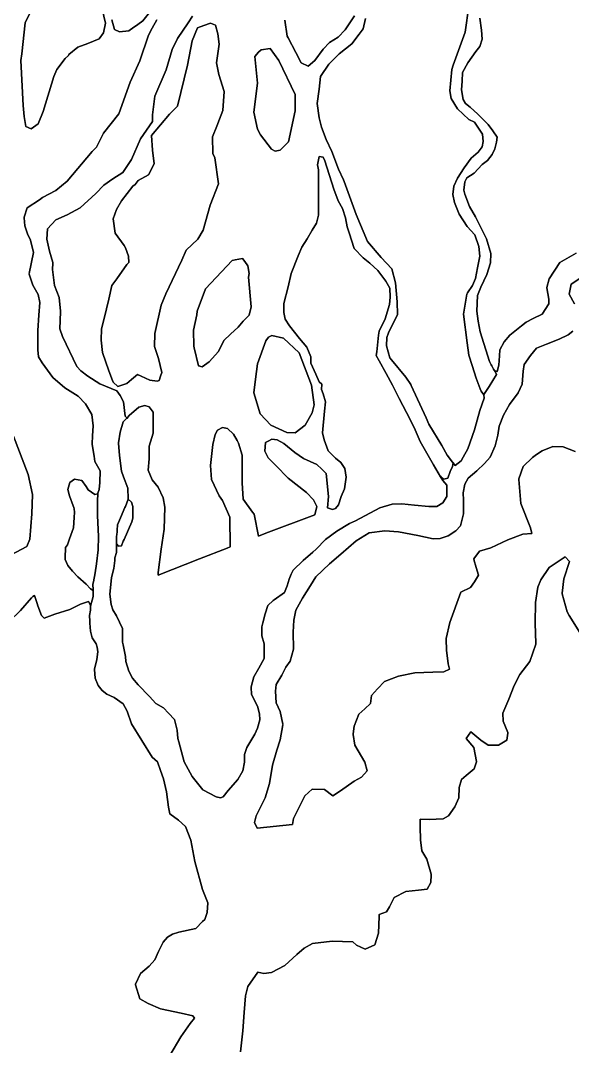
# Model space of a CAD drawing. Header units: inches. Extents: x 288635 to 1232953, y 676945 to 1655780.
# Drawn here: x 495826 to 509250, y 1399576 to 1424535 of the extents above; entities that cross this region are included whole.
import ezdxf

# ---------------------------------------------------------------- set-up
doc = ezdxf.new("R2010")
doc.units = ezdxf.units.IN
doc.header["$MEASUREMENT"] = 0

msp = doc.modelspace()

# ---------------------------------------------------------------- linework, layer by layer
at = {"color": 1}
for points in [[(497813.3027, 1424813.017), (497893.7362, 1424470.1163), (497847.1694, 1424237.2825), (497741.3359, 1424093.3488), (497466.1687, 1423979.0486), (497216.4015, 1423890.1484), (497001.8514, 1423707.7231), (496988.6531, 1423681.7788), (496907.9038, 1423608.2608), (496710.9378, 1423345.9496), (496639.391, 1423171.5544), (496373.268, 1422321.8541), (496252.2579, 1422019.5405), (496252.2579, 1422019.5405), (496088.2159, 1421903.1236), (495953.2781, 1421958.6862), (495916.2364, 1422196.8117), (495893.4592, 1422465.4839), (495833.4941, 1423559.1973), (495856.5785, 1423726.5595), (495939.9983, 1424477.337), (496244.9511, 1425114.9591)], [(496244.9511, 1425114.9591), (495939.9983, 1424477.337), (495856.5785, 1423726.5595), (495833.4941, 1423559.1973), (495893.4592, 1422465.4839), (495916.2364, 1422196.8117), (495953.2781, 1421958.6862), (496088.2159, 1421903.1236), (496252.2579, 1422019.5405), (496373.268, 1422321.8541), (496639.391, 1423171.5544), (496710.9378, 1423345.9496), (496907.9038, 1423608.2608), (496988.6531, 1423681.7788), (497001.8514, 1423707.7231), (497216.4015, 1423890.1484), (497466.1687, 1423979.0486), (497741.3359, 1424093.3488), (497847.1694, 1424237.2825), (497893.7362, 1424470.1163), (497813.3027, 1424813.017)], [(498961.6482, 1424727.4692), (498802.8887, 1424529.9016), (498675.7576, 1424439.92), (498620.7582, 1424400.9921), (498583.0441, 1424374.2986), (498459.5203, 1424286.8701), (498459.5203, 1424286.8701), (498233.8932, 1424262.7534), (498112.8539, 1424314.0012), (498043.3682, 1424552.8584)], [(498043.3682, 1424552.8584), (498112.8539, 1424314.0012), (498233.8932, 1424262.7534), (498459.5203, 1424286.8701), (498583.0441, 1424374.2986), (498620.7582, 1424400.9921), (498675.7576, 1424439.92), (498802.8887, 1424529.9016), (498961.6482, 1424727.4692)], [(506726.6542, 1424884.9473), (506641.9873, 1424249.946), (506345.6534, 1423445.6111), (506316.9392, 1423345.1115), (506270.5223, 1422826.2033), (506301.4262, 1422641.2244), (506451.4869, 1422387.2756), (506730.5044, 1422124.671), (506870.698, 1422062.4888), (507065.3215, 1421773.4411), (507073.8984, 1421591.5296), (507054.8484, 1421460.296), (506959.5982, 1421333.2957), (506783.9145, 1421183.0121), (506614.5809, 1420954.4116), (506455.8305, 1420700.4111), (506366.8201, 1420503.4385), (506337.297, 1420306.7103), (506380.0635, 1420106.1349), (506496.0473, 1419821.9927), (506689.1676, 1419527.0989), (506874.9314, 1419318.225), (506970.1816, 1419040.9411), (506993.4649, 1418801.7573), (506938.4315, 1418518.1234), (506889.3247, 1418259.4662), (506819.8979, 1418090.1326), (506695.7427, 1417911.1289), (506684.3207, 1417878.7666), (506599.6539, 1417391.9323), (506688.6091, 1416695.1169), (506726.6542, 1416397.097), (506810.5732, 1416143.1693), (506911.6497, 1415837.3256), (507006.0888, 1415577.4053), (507027.441, 1415519.3273), (507090.9412, 1415426.1938), (507105.3452, 1415344.4969), (506995.8321, 1415049.8544), (506863.5402, 1414578.8952), (506702.144, 1414113.2276), (506593.6646, 1413914.7897), (506540.7478, 1413819.5395), (506540.7478, 1413819.5395), (506395.2267, 1413711.0601), (506348.7502, 1413774.4943), (506347.1183, 1413763.2408), (506281.5905, 1413852.6773), (506199.4347, 1413964.8089), (506074.0832, 1414197.4689), (505753.3075, 1414719.3342), (505691.1505, 1414871.8167), (505329.9172, 1415654.9255), (505317.3946, 1415678.8365), (505199.2225, 1415861.466), (504848.4307, 1416278.2623), (504810.8436, 1416329.2733), (504724.8493, 1416622.6667), (504736.7089, 1416821.0721), (504777.4944, 1416935.6599), (504994.4809, 1417379.9895), (504988.1309, 1417687.9651), (504949.5599, 1418154.212), (504857.9557, 1418491.2417), (504599.0625, 1418774.1593), (504267.0826, 1419161.4692), (503991.9153, 1419817.6372), (503695.5814, 1420621.9721), (503683.6854, 1420659.5966), (503562.5531, 1420920.1216), (503400.6278, 1421345.5724), (503260.9275, 1421640.848), (503143.4522, 1421939.2986), (503087.0616, 1422166.307), (503040.1714, 1422517.984), (503086.7792, 1422863.5893), (503121.2272, 1423174.3761), (503324.4276, 1423469.6517), (503575.2531, 1423723.6522), (503880.0537, 1423971.3027), (504064.2041, 1424206.2531), (504159.4543, 1424336.4284), (504219.7794, 1424587.2539)], [(506998.9683, 1424596.1439), (507036.8421, 1424298.5255), (507057.6001, 1424084.1212), (506998.3333, 1423899.9708), (506903.0831, 1423783.5539), (506705.04, 1423505.4527), (506577.3572, 1423268.0579), (506563.5894, 1423061.542), (506553.8324, 1422850.1021), (506591.9325, 1422610.9183), (506646.9659, 1422515.6681), (506763.3828, 1422424.6512), (506945.4165, 1422257.4342), (507197.3828, 1422008.7872), (507314.223, 1421853.0002), (507415.3175, 1421694.3998), (507400.5008, 1421573.7495), (507357.968, 1421409.8219), (507293.3638, 1421277.652), (507182.4837, 1421129.2486), (507051.2501, 1421029.7651), (506862.8663, 1420818.098), (506680.8327, 1420712.2645), (506630.0325, 1420612.7809), (506606.7492, 1420405.3472), (506629.0816, 1420311.8456), (506744.5786, 1420011.347), (506890.3831, 1419759.7626), (507004.6833, 1419529.0454), (507161.3169, 1419222.1282), (507267.1505, 1418870.7608), (507256.5671, 1418644.277), (507169.7836, 1418360.6431), (507020.1225, 1418048.0906), (506941.1832, 1417844.1754), (506920.0165, 1417465.2913), (506958.079, 1417224.4966), (507001.0826, 1416959.7376), (507233.8152, 1416240.1161), (507276.3746, 1416154.9701), (507285.6912, 1416136.3309), (507326.95, 1416053.7867), (507367.1667, 1416000.8699), (507404.752, 1415924.7356), (507226.4081, 1415634.4084), (507090.9412, 1415439.6747), (507092.8374, 1415428.9196), (507090.9412, 1415426.1938), (507027.441, 1415519.3273), (507006.0888, 1415577.4053), (506911.6497, 1415837.3256), (506810.5732, 1416143.1693), (506726.6542, 1416397.097), (506688.6091, 1416695.1169), (506599.6539, 1417391.9323), (506684.3207, 1417878.7666), (506695.7427, 1417911.1289), (506819.8979, 1418090.1326), (506889.3247, 1418259.4662), (506938.4315, 1418518.1234), (506993.4649, 1418801.7573), (506970.1816, 1419040.9411), (506874.9314, 1419318.225), (506689.1676, 1419527.0989), (506496.0473, 1419821.9927), (506380.0635, 1420106.1349), (506337.297, 1420306.7103), (506366.8201, 1420503.4385), (506455.8305, 1420700.4111), (506614.5809, 1420954.4116), (506783.9145, 1421183.0121), (506959.5982, 1421333.2957), (507054.8484, 1421460.296), (507073.8984, 1421591.5296), (507065.3215, 1421773.4411), (506870.698, 1422062.4888), (506730.5044, 1422124.671), (506451.4869, 1422387.2756), (506301.4262, 1422641.2244), (506270.5223, 1422826.2033), (506316.9392, 1423345.1115), (506345.6534, 1423445.6111), (506641.9873, 1424249.946), (506726.6542, 1424884.9473)], [(499137.0652, 1424554.4961), (499027.1314, 1424347.4603), (498937.3561, 1424179.6686), (498726.7308, 1423556.2166), (498490.6596, 1423034.9851), (498219.8593, 1422268.264), (497847.4055, 1421796.5741), (497672.0546, 1421456.3933), (497566.057, 1421351.7125), (496961.4273, 1420630.9774), (496686.2601, 1420402.377), (496359.0541, 1420226.2991), (496284.1835, 1420172.4595), (495987.7587, 1419974.8095), (495913.6752, 1419750.4423), (495914.6926, 1419740.0426), (495913.6752, 1419736.9614), (495932.7253, 1419542.2277), (495991.992, 1419345.3773), (496066.0755, 1419195.0937), (496143.9224, 1418888.6029), (496039.2644, 1418380.2507), (496040.9324, 1418374.8715), (496039.2644, 1418366.7698), (496123.9312, 1418093.7193), (496250.9314, 1417871.4688), (496298.6962, 1417672.103), (496269.9815, 1417370.5987), (496246.6981, 1416993.8313), (496246.6981, 1416980.3504), (496246.6981, 1416536.6304), (496246.6981, 1416523.1495), (496263.6315, 1416349.5824), (496350.415, 1416209.8822), (496614.9988, 1415854.2815), (496902.8661, 1415596.0476), (497224.6001, 1415397.0805), (497406.6338, 1415212.9302), (497559.0341, 1414954.6963), (497590.3362, 1414672.9765), (497579.0881, 1414435.6404), (497569.6174, 1414235.8091), (497570.1095, 1414232.711), (497569.6174, 1414222.3282), (497615.5252, 1413933.3), (497635.4172, 1413808.0629), (497765.9847, 1413580.6226), (497750.8008, 1413299.7197), (497741.2507, 1413123.0425), (497707.483, 1413034.7269), (497707.0531, 1413021.1392), (497634.2484, 1413003.0455), (497474.5502, 1413118.0282), (497419.5392, 1413195.4431), (497313.7826, 1413344.2703), (497140.5564, 1413381.3902), (497021.5826, 1413295.8286), (496979.2492, 1413122.2616), (497019.8254, 1412973.972), (497108.1346, 1412731.7382), (497123.1828, 1412690.4607), (497126.7046, 1412656.3694), (497135.2765, 1412573.3937), (497128.8006, 1412441.6457), (497116.6965, 1412195.3928), (497019.8287, 1411924.163), (496968.5769, 1411780.6578), (496923.1432, 1411713.3983), (496915.3085, 1411462.3859), (496914.1761, 1411426.1061), (496978.3096, 1411274.751), (497092.0566, 1411136.9421), (497219.4517, 1411002.8248), (497424.6791, 1410823.2508), (497524.7274, 1410712.9411), (497588.6206, 1410671.8477), (497591.2099, 1410520.3719), (497529.1286, 1410284.3003), (497529.8581, 1410312.7478), (497480.7108, 1410400.9649), (497282.5677, 1410339.0947), (497027.0511, 1410205.0035), (496657.6419, 1410092.1284), (496401.1077, 1409999.7761), (496360.722, 1410035.5019), (496334.4088, 1410058.779), (496246.5001, 1410299.7667), (496234.3605, 1410353.7933), (496165.0963, 1410543.6286), (496123.4479, 1410520.04), (496095.303, 1410487.8744), (495827.114, 1410181.3726), (494991.029, 1409377.0377)], [(499454.8111, 1399356.381), (499725.1577, 1399806.9586), (499954.5427, 1400134.6514), (500059.8639, 1400263.3773), (500015.9851, 1400321.8824), (499733.35, 1400387.421), (499229.5223, 1400489.825), (498930.5026, 1400620.9021), (498729.7908, 1400731.4984), (498620.648, 1401076.0399), (498623.181, 1401081.5247), (498620.648, 1401089.5208), (498741.2113, 1401350.5806), (498951.6056, 1401526.2052), (499093.675, 1401686.0332), (499178.9166, 1401888.482), (499296.1238, 1402112.2412), (499400.8144, 1402232.2976), (499518.7372, 1402309.3405), (499676.1593, 1402353.7591), (500091.7122, 1402449.656), (500251.5402, 1402613.0357), (500304.8162, 1402662.76), (500368.7474, 1402836.7949), (500378.8745, 1403069.7192), (500248.8052, 1403398.6649), (500067.6549, 1404075.8882), (499967.4015, 1404595.6292), (499838.7515, 1404931.6347), (499665.5041, 1405078.665), (499459.5036, 1405238.493), (499427.538, 1405398.321), (499374.262, 1405774.8048), (499306.779, 1406083.8056), (499228.6409, 1406286.2544), (499154.0545, 1406502.9102), (499030.5664, 1406617.9336), (498525.148, 1407424.4524), (498422.3973, 1407731.8101), (498319.397, 1407912.9485), (498106.8445, 1408067.0447), (497925.1546, 1408150.9147), (497811.4991, 1408239.708), (497715.9297, 1408354.8424), (497641.1753, 1408534.7375), (497627.9096, 1408743.6731), (497628.5849, 1408746.5183), (497627.9096, 1408757.154), (497683.6367, 1408991.9495), (497704.1912, 1409173.514), (497690.7402, 1409294.5729), (497665.878, 1409369.1593), (497565.9837, 1409514.8646), (497529.8581, 1409681.6737), (497514.466, 1409874.0744), (497512.363, 1409924.5454), (497506.77, 1410058.779), (497524.3724, 1410190.7972), (497525.3675, 1410211.7411), (497528.7456, 1410282.8438), (497529.1286, 1410284.3003), (497591.2099, 1410520.3719), (497588.6206, 1410671.8477), (497588.7928, 1410675.2522), (497588.6206, 1410685.3286), (497586.2956, 1410821.3397), (497598.5814, 1410882.2101), (497642.7331, 1411100.9619), (497673.5172, 1411319.016), (497717.128, 1411660.2064), (497719.6069, 1411984.9367), (497699.1706, 1412493.2883), (497699.2549, 1412504.6717), (497699.1706, 1412506.7692), (497701.736, 1412853.0904), (497707.0531, 1413021.1392), (497707.483, 1413034.7269), (497741.2507, 1413123.0425), (497750.8008, 1413299.7197), (497765.9847, 1413580.6226), (497635.4172, 1413808.0629), (497615.5252, 1413933.3), (497569.6174, 1414222.3282), (497570.1095, 1414232.711), (497569.6174, 1414235.8091), (497579.0881, 1414435.6404), (497590.3362, 1414672.9765), (497559.0341, 1414954.6963), (497406.6338, 1415212.9302), (497224.6001, 1415397.0805), (496902.8661, 1415596.0476), (496614.9988, 1415854.2815), (496350.415, 1416209.8822), (496263.6315, 1416349.5824), (496246.6981, 1416523.1495), (496246.6981, 1416536.6304), (496246.6981, 1416980.3504), (496246.6981, 1416993.8313), (496269.9815, 1417370.5987), (496298.6962, 1417672.103), (496250.9314, 1417871.4688), (496123.9312, 1418093.7193), (496039.2644, 1418366.7698), (496040.9324, 1418374.8715), (496039.2644, 1418380.2507), (496143.9224, 1418888.6029), (496066.0755, 1419195.0937), (495991.992, 1419345.3773), (495932.7253, 1419542.2277), (495913.6752, 1419736.9614), (495914.6926, 1419740.0426), (495913.6752, 1419750.4423), (495987.7587, 1419974.8095), (496284.1835, 1420172.4595), (496359.0541, 1420226.2991), (496686.2601, 1420402.377), (496961.4273, 1420630.9774), (497566.057, 1421351.7125), (497672.0546, 1421456.3933), (497847.4055, 1421796.5741), (498219.8593, 1422268.264), (498490.6596, 1423034.9851), (498726.7308, 1423556.2166), (498937.3561, 1424179.6686), (499027.1314, 1424347.4603), (499137.0652, 1424554.4961)], [(500006.4556, 1424642.7515), (499900.3475, 1424481.5349), (499646.7296, 1424096.1977), (499516.5543, 1423826.3222), (499367.1522, 1423339.1354), (499089.2671, 1422696.5864), (499032.9227, 1422238.6144), (499038.0444, 1422094.4256), (499037.5891, 1422093.7633), (499038.0444, 1422080.9447), (498747.0022, 1421657.6105), (498526.3481, 1421157.4613), (498310.0519, 1420841.8162), (498071.9264, 1420683.0659), (497849.676, 1420527.4906), (497656.0006, 1420327.4652), (497274.9998, 1419978.2145), (496957.4992, 1419809.9391), (496684.4486, 1419682.9389), (496484.4232, 1419470.2135), (496463.0188, 1419213.3598), (496528.8733, 1418921.7182), (496611.4683, 1418647.2801), (496610.6983, 1418636.3576), (496611.4683, 1418633.7992), (496600.3058, 1418475.45), (496655.8736, 1418089.8666), (496766.8484, 1417797.667), (496799.2645, 1417462.2067), (496798.9157, 1417452.3351), (496799.2645, 1417448.7258), (496784.6064, 1417033.8516), (496846.4605, 1416849.5265), (497192.3073, 1416119.2042), (497295.2023, 1416013.0937), (497465.5002, 1415881.1205), (497757.6008, 1415700.1451), (498168.1052, 1415526.0581), (498252.9018, 1415411.2195), (498332.2769, 1415258.8192), (498370.6369, 1414913.927), (498414.1016, 1414866.9767), (498407.903, 1414860.1915), (498325.2919, 1414769.7624), (498245.9168, 1414518.4078), (498206.2292, 1414261.7614), (498206.9257, 1414252.7844), (498230.0417, 1413954.8441), (498283.6972, 1413570.2361), (498331.2112, 1413435.118), (498439.6685, 1413157.7465), (498441.1303, 1412900.9607), (498441.0548, 1412900.7459), (498441.1303, 1412887.4798), (498378.8822, 1412710.3963), (498366.5815, 1412685.1239), (498254.6519, 1412436.1684), (498181.7682, 1412264.6773), (498179.5188, 1412135.6232), (498178.6631, 1412086.5316), (498171.4471, 1412035.5385), (498162.4982, 1411972.2999), (498162.7999, 1411920.6095), (498163.3142, 1411832.4745), (498163.2712, 1411826.3624), (498163.3142, 1411818.9936), (498161.7297, 1411593.7706), (498122.7074, 1411466.4312), (498116.1199, 1411402.1062), (498095.6896, 1411202.6098), (498036.4228, 1410982.476), (498011.0227, 1410736.9422), (497999.7698, 1410576.186), (498029.6494, 1410332.1689), (498071.9828, 1410200.0887), (498158.343, 1410054.4617), (498307.3567, 1409744.5811), (498308.5737, 1409412.589), (498322.26, 1409346.1126), (498371.6491, 1409106.2227), (498379.9955, 1409061.8153), (498386.5969, 1408943.0488), (498463.7668, 1408703.4756), (498549.5038, 1408533.8453), (498688.3574, 1408378.0584), (498964.3713, 1408091.8845), (499120.1583, 1407920.8575), (499300.4276, 1407813.2544), (499424.9589, 1407688.8703), (499572.2792, 1407531.39), (499638.3193, 1407274.0028), (499652.4766, 1407068.3943), (499673.5456, 1406986.5642), (499773.7535, 1406626.0671), (499809.4524, 1406497.6404), (499999, 1406141.1606), (500259.7739, 1405817.7332), (500581.5699, 1405650.335), (500688.1881, 1405622.9995), (500750.8415, 1405653.4796), (500879.5351, 1405802.4932), (501109.8289, 1406073.4271), (501235.1358, 1406280.0142), (501274.086, 1406494.5824), (501274.0828, 1406666.1607), (501274.0826, 1406679.6416), (501331.656, 1406848.9753), (501525.1317, 1407171.4903), (501590.3265, 1407323.6115), (501644.792, 1407523.3184), (501639.8433, 1407665.2294), (501589.0432, 1407853.1898), (501446.8029, 1408142.7504), (501433.2562, 1408315.4707), (501434.0757, 1408318.5026), (501433.2562, 1408328.9516), (501497.7888, 1408567.6889), (501624.6033, 1408775.9925), (501749.0769, 1409014.753), (501749.0769, 1409373.8848), (501695.8144, 1409569.1804), (501695.052, 1409770.5957), (501695.1023, 1409770.8005), (501695.052, 1409784.0766), (501719.4301, 1409883.4347), (501775.3103, 1410103.5685), (501838.8632, 1410305.5813), (501970.9156, 1410424.4284), (501993.4153, 1410444.6781), (502242.6712, 1410621.7295), (502307.018, 1410779.2098), (502359.5114, 1410946.8502), (502408.6182, 1411070.4638), (502454.3383, 1411161.9039), (502703.2588, 1411397.2777), (502931.8592, 1411600.4781), (503018.2194, 1411676.6783), (503240.0465, 1411906.9721), (503517.7537, 1412108.4792), (503829.3574, 1412296.5649), (503971.5813, 1412363.9341), (504566.895, 1412681.4348), (504862.0493, 1412770.6341), (505099.3302, 1412775.6538), (505407.5175, 1412745.1738), (505754.6515, 1412714.6937), (505951.0786, 1412711.307), (506093.3189, 1412801.0539), (506191.5324, 1412953.4542), (506194.7644, 1413231.4062), (506097.3893, 1413344.088), (506075.0359, 1413382.1625), (506042.5676, 1413438.1036), (506059.0506, 1413423.1852), (506042.5676, 1413451.5845), (506125.2658, 1413376.7362), (506215.3097, 1413401.497), (506273.5181, 1413560.2473), (506335.9599, 1413686.295), (506347.1183, 1413763.2408), (506348.7502, 1413774.4943), (506395.2267, 1413711.0601), (506540.7478, 1413819.5395), (506593.6646, 1413914.7897), (506702.144, 1414113.2276), (506863.5402, 1414578.8952), (506995.8321, 1415049.8544), (507105.3452, 1415344.4969), (507090.9412, 1415426.1938), (507092.8374, 1415428.9196), (507090.9412, 1415439.6747), (507226.4081, 1415634.4084), (507404.752, 1415924.7356), (507367.1667, 1416000.8699), (507374.8893, 1415998.7076), (507367.1667, 1416014.3508), (507420.0835, 1415999.5341), (507462.4169, 1416147.7011), (507473.0003, 1416380.5349), (507479.3503, 1416524.4685), (507591.5338, 1416720.8956), (507723.8258, 1416877), (508007.6993, 1417104.4749), (508123.3474, 1417197.1465), (508295.3269, 1417287.105), (508514.9315, 1417390.2927), (508673.3986, 1417643.8401), (508671.036, 1417752.5209), (508623.4109, 1418030.334), (508624.8654, 1418035.33), (508623.4109, 1418043.8149), (508684.2652, 1418252.8361), (508943.5574, 1418652.3577), (509340.4332, 1418874.6082)], [(504219.7794, 1424587.2539), (504159.4543, 1424336.4284), (504064.2041, 1424206.2531), (503880.0537, 1423971.3027), (503575.2531, 1423723.6522), (503324.4276, 1423469.6517), (503121.2272, 1423174.3761), (503086.7792, 1422863.5893), (503040.1714, 1422517.984), (503087.0616, 1422166.307), (503143.4522, 1421939.2986), (503260.9275, 1421640.848), (503400.6278, 1421345.5724), (503562.5531, 1420920.1216), (503683.6854, 1420659.5966), (503695.5814, 1420621.9721), (503991.9153, 1419817.6372), (504267.0826, 1419161.4692), (504599.0625, 1418774.1593), (504857.9557, 1418491.2417), (504949.5599, 1418154.212), (504988.1309, 1417687.9651), (504994.4809, 1417379.9895), (504777.4944, 1416935.6599), (504736.7089, 1416821.0721), (504724.8493, 1416622.6667), (504810.8436, 1416329.2733), (504848.4307, 1416278.2623), (505199.2225, 1415861.466), (505317.3946, 1415678.8365), (505329.9172, 1415654.9255), (505691.1505, 1414871.8167), (505753.3075, 1414719.3342), (506074.0832, 1414197.4689), (506199.4347, 1413964.8089), (506281.5905, 1413852.6773), (506347.1183, 1413763.2408), (506335.9599, 1413686.295), (506273.5181, 1413560.2473), (506215.3097, 1413401.497), (506125.2658, 1413376.7362), (506042.5676, 1413451.5845), (506059.0506, 1413423.1852), (506042.5676, 1413438.1036), (505873.2059, 1413729.9043), (505547.3815, 1414291.2816), (505397.1141, 1414635.5563), (505212.5404, 1414996.237), (505038.1267, 1415339.9844), (504868.793, 1415661.7184), (504718.0861, 1415946.1989), (504548.7524, 1416257.7729), (504479.3256, 1416386.4665), (504489.4856, 1416476.2133), (504533.5124, 1416882.6141), (504552.1391, 1416975.7477), (504690.9927, 1417278.8549), (504796.3211, 1417629.2615), (504812.9129, 1417807.176), (504809.5262, 1418025.6164), (504713.006, 1418193.2568), (504517.3221, 1418455.8408), (504325.2319, 1418633.5243), (504155.8983, 1418758.8312), (503937.4578, 1418987.4317), (503815.5376, 1419368.4325), (503773.2042, 1419519.1394), (503730.8708, 1419734.1932), (503658.0573, 1419962.7936), (503554.7637, 1420149.0607), (503448.8288, 1420431.6177), (503229.6431, 1421121.036), (503183.923, 1421214.1695), (503085.7095, 1421227.7162), (503051.8427, 1421024.5158), (503070.0432, 1420905.9822), (503070.0432, 1419800.1106), (503024.7892, 1419607.7812), (502921.4558, 1419432.7792), (502801.2289, 1419222.8055), (502669.1486, 1419019.6051), (502579.4018, 1418809.6313), (502410.0681, 1418384.6038), (502338.948, 1418059.4832), (502232.5988, 1417650.7142), (502226.4798, 1417432.5744), (502262.7478, 1417273.7749), (502364.348, 1417111.2146), (502613.2685, 1416803.0273), (502792.7622, 1416587.9736), (502882.5091, 1416354.2931), (502887.5891, 1416196.8128), (503009.5093, 1415934.3456), (503085.7095, 1415748.0785), (503155.8188, 1415685.852), (503143.2829, 1415556.7315), (503183.923, 1415451.7446), (503241.4964, 1415258.7042), (503221.1764, 1415028.4104), (503171.2151, 1414506.8117), (503211.0164, 1414337.5291), (503305.8432, 1414066.5952), (503488.7236, 1413892.1815), (503614.0305, 1413780.4213), (503715.6307, 1413636.4877), (503747.8041, 1413429.9006), (503707.6509, 1413143.7267), (503628.2757, 1412958.518), (503556.8381, 1412752.1426), (503486.2629, 1412666.3453), (503414.2168, 1412642.499), (503295.285, 1412677.3867), (503318.7126, 1412958.518), (503257.4749, 1413515.9448), (503157.3164, 1413622.6235), (503030.3162, 1413733.7487), (502710.1697, 1413876.624), (502498.5026, 1414024.7909), (502232.1273, 1414248.7501), (502065.9686, 1414331.8294), (501935.3754, 1414350.1747), (501864.3342, 1414311.9217), (501785.0233, 1414269.2158), (501770.897, 1414061.8327), (501852.3892, 1413897.3998), (502035.4809, 1413709.9361), (502333.5061, 1413400.2111), (502780.1683, 1413055.7504), (502948.2952, 1412876.497), (503035.6079, 1412712.455), (502985.0646, 1412512.093), (501792.1131, 1412061.9227), (501610.1703, 1411993.265), (501504.3368, 1412522.4327), (501470.5437, 1412570.9231), (501239.7529, 1412892.8501), (501213.2945, 1413289.7259), (501213.2945, 1413789.9552), (501216.5543, 1413959.6839), (501130.5102, 1414254.1634), (501096.0639, 1414320.7356), (501006.6201, 1414474.2131), (500858.0298, 1414606.2933), (500734.4607, 1414634.5836), (500614.1605, 1414568.0045), (500559.5792, 1414467.8631), (500499.7848, 1414223.9007), (500447.1905, 1413710.2365), (500463.802, 1413485.9807), (500472.4597, 1413369.1011), (500657.6684, 1412972.2253), (500735.6812, 1412855.2061), (500919.4986, 1412452.8424), (500922.2523, 1411728.6811), (500851.0983, 1411700.7566), (500181.3713, 1411437.9203), (499169.3842, 1411040.7631), (499177.1879, 1411103.1925), (499248.7594, 1411675.7644), (499318.4776, 1412163.7919), (499333.4636, 1412693.9297), (499298.3247, 1412920.5772), (499173.6536, 1413186.8759), (499027.6033, 1413364.6762), (498932.3531, 1413596.4517), (498956.586, 1413872.6773), (498956.586, 1414181.131), (499050.3215, 1414493.5825), (499050.3215, 1414776.9589), (499052.5149, 1414816.2573), (499050.3215, 1415009.521), (498954.5782, 1415134.2131), (498850.8613, 1415168.0799), (498703.0203, 1415128.3449), (498465.3667, 1414924.3053), (498414.1016, 1414853.4958), (498407.903, 1414860.1915), (498414.1016, 1414866.9767), (498370.6369, 1414913.927), (498332.2769, 1415258.8192), (498252.9018, 1415411.2195), (498168.1052, 1415526.0581), (497757.6008, 1415700.1451), (497465.5002, 1415881.1205), (497295.2023, 1416013.0937), (497192.3073, 1416119.2042), (496846.4605, 1416849.5265), (496784.6064, 1417033.8516), (496799.2645, 1417448.7258), (496798.9157, 1417452.3351), (496799.2645, 1417462.2067), (496766.8484, 1417797.667), (496655.8736, 1418089.8666), (496600.3058, 1418475.45), (496611.4683, 1418633.7992), (496610.6983, 1418636.3576), (496611.4683, 1418647.2801), (496528.8733, 1418921.7182), (496463.0188, 1419213.3598), (496484.4232, 1419470.2135), (496684.4486, 1419682.9389), (496957.4992, 1419809.9391), (497274.9998, 1419978.2145), (497656.0006, 1420327.4652), (497849.676, 1420527.4906), (498071.9264, 1420683.0659), (498310.0519, 1420841.8162), (498526.3481, 1421157.4613), (498747.0022, 1421657.6105), (499038.0444, 1422080.9447), (499037.5891, 1422093.7633), (499038.0444, 1422094.4256), (499032.9227, 1422238.6144), (499089.2671, 1422696.5864), (499367.1522, 1423339.1354), (499516.5543, 1423826.3222), (499646.7296, 1424096.1977), (499900.3475, 1424481.5349), (500006.4556, 1424642.7515)], [(503947.1451, 1424649.2424), (503724.8947, 1424312.6917), (503551.3277, 1424130.658), (503337.5439, 1423999.4244), (503188.6764, 1423841.3034), (502984.741, 1423564.4476), (502984.741, 1423564.4476), (502821.0762, 1423425.8066), (502654.3025, 1423507.1418), (502522.5383, 1423757.4938), (502336.4924, 1424110.981), (502313.4772, 1424154.71), (502253.8084, 1424545.5255)], [(502253.8084, 1424545.5255), (502313.4772, 1424154.71), (502336.4924, 1424110.981), (502522.5383, 1423757.4938), (502654.3025, 1423507.1418), (502821.0762, 1423425.8066), (502984.741, 1423564.4476), (503188.6764, 1423841.3034), (503337.5439, 1423999.4244), (503551.3277, 1424130.658), (503724.8947, 1424312.6917), (503947.1451, 1424649.2424)], [(509340.4332, 1418874.6082), (508943.5574, 1418652.3577), (508684.2652, 1418252.8361), (508623.4109, 1418043.8149), (508624.8654, 1418035.33), (508623.4109, 1418030.334), (508671.036, 1417752.5209), (508673.3986, 1417643.8401), (508514.9315, 1417390.2927), (508295.3269, 1417287.105), (508123.3474, 1417197.1465), (508007.6993, 1417104.4749), (507723.8258, 1416877), (507591.5338, 1416720.8956), (507479.3503, 1416524.4685), (507473.0003, 1416380.5349), (507462.4169, 1416147.7011), (507462.4169, 1416147.7011), (507420.0835, 1415999.5341), (507367.1667, 1416014.3508), (507374.8893, 1415998.7076), (507367.1667, 1416000.8699), (507326.95, 1416053.7867), (507285.6912, 1416136.3309), (507276.3746, 1416154.9701), (507233.8152, 1416240.1161), (507001.0826, 1416959.7376), (506958.079, 1417224.4966), (506920.0165, 1417465.2913), (506941.1832, 1417844.1754), (507020.1225, 1418048.0906), (507169.7836, 1418360.6431), (507256.5671, 1418644.277), (507267.1505, 1418870.7608), (507161.3169, 1419222.1282), (507004.6833, 1419529.0454), (506890.3831, 1419759.7626), (506744.5786, 1420011.347), (506629.0816, 1420311.8456), (506606.7492, 1420405.3472), (506630.0325, 1420612.7809), (506680.8327, 1420712.2645), (506862.8663, 1420818.098), (507051.2501, 1421029.7651), (507182.4837, 1421129.2486), (507293.3638, 1421277.652), (507357.968, 1421409.8219), (507400.5008, 1421573.7495), (507415.3175, 1421694.3998), (507314.223, 1421853.0002), (507197.3828, 1422008.7872), (506945.4165, 1422257.4342), (506763.3828, 1422424.6512), (506646.9659, 1422515.6681), (506591.9325, 1422610.9183), (506553.8324, 1422850.1021), (506563.5894, 1423061.542), (506577.3572, 1423268.0579), (506705.04, 1423505.4527), (506903.0831, 1423783.5539), (506998.3333, 1423899.9708), (507057.6001, 1424084.1212), (507036.8421, 1424298.5255), (506998.9683, 1424596.1439)], [(509301.2186, 1417646.2376), (509167.8403, 1417877.5655), (509218.6684, 1418117.4743), (509453.6189, 1418276.2246)], [(509453.6189, 1418276.2246), (509218.6684, 1418117.4743), (509167.8403, 1417877.5655), (509301.2186, 1417646.2376)], [(509319.2103, 1414047.897), (509025.5222, 1414161.6681), (508774.1675, 1414174.8973), (508509.5837, 1414066.4179), (508374.9937, 1413975.6831), (508274.104, 1413907.6676), (508051.8536, 1413682.7713), (507943.3742, 1413383.7915), (507944.3506, 1413373.0018), (507943.3742, 1413370.3106), (507996.291, 1412785.5803), (508229.1248, 1412195.5583), (508262.9218, 1412057.956), (508043.9161, 1412039.7055), (507678.7903, 1411904.7678), (507266.0395, 1411708.9757), (506990.8723, 1411626.9547), (506853.2887, 1411436.4543), (506856.0895, 1411426.8515), (506853.2887, 1411422.9734), (506908.8513, 1411232.473), (506961.8489, 1411043.1959), (506863.8721, 1410878.1824), (506765.976, 1410743.2446), (506535.7881, 1410632.1194), (506263.2667, 1409891.2846), (506175.954, 1409499.7004), (506176.4074, 1409488.2528), (506175.954, 1409486.2195), (506186.5374, 1409218.9898), (506228.8708, 1408885.6142), (506260.3584, 1408754.8195), (506120.3914, 1408687.428), (505850.5159, 1408679.4905), (505419.2442, 1408666.2613), (505019.7225, 1408581.5944), (504675.7635, 1408451.9483), (504506.4298, 1408279.9688), (504358.2629, 1408118.5727), (504339.742, 1407922.7806), (504199.5126, 1407790.4887), (504053.9914, 1407658.1968), (503942.8662, 1407372.4462), (503919.0537, 1407179.3), (503919.9835, 1407173.3607), (503919.0537, 1407165.8191), (503960.1553, 1406903.2688), (504202.1584, 1406496.4219), (504260.2229, 1406284.3604), (504117.8161, 1406124.7371), (503940.2204, 1406031.006), (503609.4905, 1405795.5264), (503421.636, 1405676.4636), (503217.9064, 1405827.2764), (502916.2808, 1405832.5681), (502744.3013, 1405673.8178), (502461.1966, 1405120.8375), (502440.0299, 1404972.6706), (501582.7782, 1404885.3579), (501516.2675, 1405023.4956), (501558.4123, 1405185.0359), (501775.9244, 1405628.5868), (501879.1121, 1405975.1917), (501950.5497, 1406417.0467), (502056.3833, 1406782.1725), (502138.4043, 1407038.8188), (502201.9044, 1407403.9445), (502200.6356, 1407410.1299), (502201.9044, 1407417.4254), (502138.4043, 1407726.9886), (502042.0101, 1407934.2397), (502025.1204, 1408221.4139), (502040.5082, 1408385.5507), (502183.3835, 1408607.8011), (502281.2796, 1408803.5932), (502387.1131, 1408951.7601), (502461.1966, 1409240.1566), (502461.1118, 1409253.3072), (502461.1966, 1409253.6375), (502458.6286, 1409651.6619), (502474.9549, 1409945.008), (502521.5217, 1410192.6585), (502684.5054, 1410482.6424), (502877.1224, 1410787.443), (503010.4727, 1411003.3434), (503340.6733, 1411314.494), (503613.7239, 1411555.7945), (503988.3746, 1411879.6452), (504303.7586, 1412070.1455), (504684.7594, 1412116.7123), (505021.31, 1412099.7789), (505486.9776, 1412010.8788), (505861.6284, 1411924.0953), (506035.1954, 1411936.7953), (506227.8124, 1411998.1787), (506409.8461, 1412120.9456), (506528.3797, 1412239.4792), (506598.2299, 1412531.5798), (506600.3465, 1412851.1971), (506600.2666, 1412852.6186), (506600.3465, 1412864.678), (506590.3424, 1413042.7513), (506629.9799, 1413259.7146), (506714.6468, 1413403.6482), (506919.9638, 1413581.4486), (507112.5809, 1413761.3656), (507250.1645, 1413909.5326), (507372.9314, 1414188.9331), (507432.1982, 1414447.167), (507470.2983, 1414663.0674), (507571.8985, 1414938.2346), (507720.0654, 1415190.1185), (507931.7325, 1415475.869), (508026.9827, 1415691.7695), (508048.1494, 1416005.0367), (508071.4328, 1416168.0204), (508230.1831, 1416386.0375), (508374.1167, 1416568.0712), (508617.5339, 1416665.4381), (508926.5678, 1416779.7383), (509146.7016, 1416887.6885), (509256.7685, 1416976.5887)], [(509256.7685, 1416976.5887), (509146.7016, 1416887.6885), (508926.5678, 1416779.7383), (508617.5339, 1416665.4381), (508374.1167, 1416568.0712), (508230.1831, 1416386.0375), (508071.4328, 1416168.0204), (508048.1494, 1416005.0367), (508026.9827, 1415691.7695), (507931.7325, 1415475.869), (507720.0654, 1415190.1185), (507571.8985, 1414938.2346), (507470.2983, 1414663.0674), (507432.1982, 1414447.167), (507372.9314, 1414188.9331), (507250.1645, 1413909.5326), (507112.5809, 1413761.3656), (506919.9638, 1413581.4486), (506714.6468, 1413403.6482), (506629.9799, 1413259.7146), (506590.3424, 1413042.7513), (506600.3465, 1412864.678), (506600.2666, 1412852.6186), (506600.3465, 1412851.1971), (506598.2299, 1412531.5798), (506528.3797, 1412239.4792), (506409.8461, 1412120.9456), (506227.8124, 1411998.1787), (506035.1954, 1411936.7953), (505861.6284, 1411924.0953), (505486.9776, 1412010.8788), (505021.31, 1412099.7789), (504684.7594, 1412116.7123), (504303.7586, 1412070.1455), (503988.3746, 1411879.6452), (503613.7239, 1411555.7945), (503340.6733, 1411314.494), (503010.4727, 1411003.3434), (502877.1224, 1410787.443), (502684.5054, 1410482.6424), (502521.5217, 1410192.6585), (502474.9549, 1409945.008), (502458.6286, 1409651.6619), (502461.1966, 1409253.6375), (502461.1118, 1409253.3072), (502461.1966, 1409240.1566), (502387.1131, 1408951.7601), (502281.2796, 1408803.5932), (502183.3835, 1408607.8011), (502040.5082, 1408385.5507), (502025.1204, 1408221.4139), (502042.0101, 1407934.2397), (502138.4043, 1407726.9886), (502201.9044, 1407417.4254), (502200.6356, 1407410.1299), (502201.9044, 1407403.9445), (502138.4043, 1407038.8188), (502056.3833, 1406782.1725), (501950.5497, 1406417.0467), (501879.1121, 1405975.1917), (501775.9244, 1405628.5868), (501558.4123, 1405185.0359), (501516.2675, 1405023.4956), (501582.7782, 1404885.3579), (502440.0299, 1404972.6706), (502461.1966, 1405120.8375), (502744.3013, 1405673.8178), (502916.2808, 1405832.5681), (503217.9064, 1405827.2764), (503421.636, 1405676.4636), (503609.4905, 1405795.5264), (503940.2204, 1406031.006), (504117.8161, 1406124.7371), (504260.2229, 1406284.3604), (504202.1584, 1406496.4219), (503960.1553, 1406903.2688), (503919.0537, 1407165.8191), (503919.9835, 1407173.3607), (503919.0537, 1407179.3), (503942.8662, 1407372.4462), (504053.9914, 1407658.1968), (504199.5126, 1407790.4887), (504339.742, 1407922.7806), (504358.2629, 1408118.5727), (504506.4298, 1408279.9688), (504675.7635, 1408451.9483), (505019.7225, 1408581.5944), (505419.2442, 1408666.2613), (505850.5159, 1408679.4905), (506120.3914, 1408687.428), (506260.3584, 1408754.8195), (506228.8708, 1408885.6142), (506186.5374, 1409218.9898), (506175.954, 1409486.2195), (506176.4074, 1409488.2528), (506175.954, 1409499.7004), (506263.2667, 1409891.2846), (506535.7881, 1410632.1194), (506765.976, 1410743.2446), (506863.8721, 1410878.1824), (506961.8489, 1411043.1959), (506908.8513, 1411232.473), (506853.2887, 1411422.9734), (506856.0895, 1411426.8515), (506853.2887, 1411436.4543), (506990.8723, 1411626.9547), (507266.0395, 1411708.9757), (507678.7903, 1411904.7678), (508043.9161, 1412039.7055), (508262.9218, 1412057.956), (508229.1248, 1412195.5583), (507996.291, 1412785.5803), (507943.3742, 1413370.3106), (507944.3506, 1413373.0018), (507943.3742, 1413383.7915), (508051.8536, 1413682.7713), (508274.104, 1413907.6676), (508374.9937, 1413975.6831), (508509.5837, 1414066.4179), (508774.1675, 1414174.8973), (509025.5222, 1414161.6681), (509319.2103, 1414047.897)], [(495658.2329, 1414422.182), (496008.3472, 1413491.379), (496119.8808, 1413007.9613), (496098.5895, 1412536.9754), (496052.1473, 1411915.7592), (495980.1805, 1411737.9588), (495599.1797, 1411538.9917)], [(495599.1797, 1411538.9917), (495980.1805, 1411737.9588), (496052.1473, 1411915.7592), (496098.5895, 1412536.9754), (496119.8808, 1413007.9613), (496008.3472, 1413491.379), (495658.2329, 1414422.182)], [(501172.7555, 1399449.1528), (501236.2556, 1399957.1538), (501264.0369, 1400401.6547), (501299.7557, 1400810.4368), (501350.7439, 1401038.3841), (501601.3813, 1401385.9067), (501740.2878, 1401354.1566), (501930.7882, 1401374.0004), (502252.2576, 1401544.657), (502545.9457, 1401814.5325), (502720.5711, 1401965.3453), (502926.9465, 1402080.4393), (503403.1974, 1402139.9707), (503905.2323, 1402124.4555), (503998.5111, 1402044.7205), (504204.8865, 1401945.5016), (504446.9808, 1402048.6893), (504534.1801, 1402335.9222), (504549.7999, 1402742.037), (504549.7999, 1402755.5179), (504549.7999, 1402782.9095), (504728.7626, 1402854.3471), (504800.2002, 1402977.3786), (504915.2942, 1403199.6291), (505193.1073, 1403346.4731), (505502.6704, 1403378.2232), (505716.9833, 1403402.0357), (505804.296, 1403564.7548), (505816.2022, 1403751.2864), (505815.4916, 1403753.6347), (505816.2022, 1403764.7673), (505705.6648, 1404130.0599), (505588.5163, 1404333.1173), (505557.2767, 1404606.4637), (505541.657, 1404918.8597), (505541.657, 1405108.6016), (505764.6084, 1405096.6954), (506101.9528, 1405116.5392), (506236.8906, 1405184.008), (506387.7034, 1405406.2585), (506486.9223, 1405624.5402), (506494.8599, 1405878.5407), (506550.4225, 1406069.0411), (506661.5477, 1406168.26), (506856.0168, 1406327.0103), (506915.5482, 1406497.6669), (506913.9266, 1406506.4992), (506915.5482, 1406511.1478), (506853.7199, 1406847.9045), (506663.6047, 1407068.4381), (506775.6209, 1407232.7284), (507022.7047, 1407025.5117), (507197.33, 1406906.449), (507451.3305, 1406902.4802), (507649.7684, 1407025.5117), (507681.5185, 1407200.1371), (507679.8076, 1407204.2079), (507681.5185, 1407213.618), (507566.4245, 1407487.4623), (507558.9614, 1407681.5033), (507701.3623, 1408025.6387), (507832.3313, 1408355.0456), (507967.2691, 1408624.9212), (508209.3633, 1408938.453), (508356.2073, 1409363.1101), (508355.9092, 1409375.729), (508356.2073, 1409376.591), (508344.4279, 1409875.2563), (508352.2386, 1410375.1434), (508403.8324, 1410752.1754), (508478.4917, 1410927.7256), (508682.5373, 1411225.8019), (509069.0717, 1411490.2699), (509178.4543, 1411374.7394), (509042.8025, 1410956.1567), (508999.1461, 1410602.9372), (509000.3067, 1410598.8468), (508999.1461, 1410589.4563), (509124.3116, 1410148.3338), (509173.2596, 1410059.9116), (509430.9863, 1409645.987)], [(509430.9863, 1409645.987), (509173.2596, 1410059.9116), (509124.3116, 1410148.3338), (508999.1461, 1410589.4563), (509000.3067, 1410598.8468), (508999.1461, 1410602.9372), (509042.8025, 1410956.1567), (509178.4543, 1411374.7394), (509069.0717, 1411490.2699), (508682.5373, 1411225.8019), (508478.4917, 1410927.7256), (508403.8324, 1410752.1754), (508352.2386, 1410375.1434), (508344.4279, 1409875.2563), (508356.2073, 1409376.591), (508355.9092, 1409375.729), (508356.2073, 1409363.1101), (508209.3633, 1408938.453), (507967.2691, 1408624.9212), (507832.3313, 1408355.0456), (507701.3623, 1408025.6387), (507558.9614, 1407681.5033), (507566.4245, 1407487.4623), (507681.5185, 1407213.618), (507679.8076, 1407204.2079), (507681.5185, 1407200.1371), (507649.7684, 1407025.5117), (507451.3305, 1406902.4802), (507197.33, 1406906.449), (507022.7047, 1407025.5117), (506775.6209, 1407232.7284), (506663.6047, 1407068.4381), (506853.7199, 1406847.9045), (506915.5482, 1406511.1478), (506913.9266, 1406506.4992), (506915.5482, 1406497.6669), (506856.0168, 1406327.0103), (506661.5477, 1406168.26), (506550.4225, 1406069.0411), (506494.8599, 1405878.5407), (506486.9223, 1405624.5402), (506387.7034, 1405406.2585), (506236.8906, 1405184.008), (506101.9528, 1405116.5392), (505764.6084, 1405096.6954), (505541.657, 1405108.6016), (505541.657, 1404918.8597), (505557.2767, 1404606.4637), (505588.5163, 1404333.1173), (505705.6648, 1404130.0599), (505816.2022, 1403764.7673), (505815.4916, 1403753.6347), (505816.2022, 1403751.2864), (505804.296, 1403564.7548), (505716.9833, 1403402.0357), (505502.6704, 1403378.2232), (505193.1073, 1403346.4731), (504915.2942, 1403199.6291), (504800.2002, 1402977.3786), (504728.7626, 1402854.3471), (504549.7999, 1402782.9095), (504549.7999, 1402755.5179), (504549.7999, 1402742.037), (504534.1801, 1402335.9222), (504446.9808, 1402048.6893), (504204.8865, 1401945.5016), (503998.5111, 1402044.7205), (503905.2323, 1402124.4555), (503403.1974, 1402139.9707), (502926.9465, 1402080.4393), (502720.5711, 1401965.3453), (502545.9457, 1401814.5325), (502252.2576, 1401544.657), (501930.7882, 1401374.0004), (501740.2878, 1401354.1566), (501601.3813, 1401385.9067), (501350.7439, 1401038.3841), (501299.7557, 1400810.4368), (501264.0369, 1400401.6547), (501236.2556, 1399957.1538), (501172.7555, 1399449.1528)], [(494991.029, 1409377.0377), (495827.114, 1410181.3726), (496095.303, 1410487.8744), (496123.4479, 1410520.04), (496165.0963, 1410543.6286), (496234.3605, 1410353.7933), (496246.5001, 1410299.7667), (496334.4088, 1410058.779), (496360.722, 1410035.5019), (496401.1077, 1409999.7761), (496657.6419, 1410092.1284), (497027.0511, 1410205.0035), (497282.5677, 1410339.0947), (497480.7108, 1410400.9649), (497529.8581, 1410312.7478), (497529.1286, 1410284.3003), (497528.7456, 1410282.8438), (497525.3675, 1410211.7411), (497524.3724, 1410190.7972), (497506.77, 1410058.779), (497512.363, 1409924.5454), (497514.466, 1409874.0744), (497529.8581, 1409681.6737), (497565.9837, 1409514.8646), (497665.878, 1409369.1593), (497690.7402, 1409294.5729), (497704.1912, 1409173.514), (497683.6367, 1408991.9495), (497627.9096, 1408757.154), (497628.5849, 1408746.5183), (497627.9096, 1408743.6731), (497641.1753, 1408534.7375), (497715.9297, 1408354.8424), (497811.4991, 1408239.708), (497925.1546, 1408150.9147), (498106.8445, 1408067.0447), (498319.397, 1407912.9485), (498422.3973, 1407731.8101), (498525.148, 1407424.4524), (499030.5664, 1406617.9336), (499154.0545, 1406502.9102), (499228.6409, 1406286.2544), (499306.779, 1406083.8056), (499374.262, 1405774.8048), (499427.538, 1405398.321), (499459.5036, 1405238.493), (499665.5041, 1405078.665), (499838.7515, 1404931.6347), (499967.4015, 1404595.6292), (500067.6549, 1404075.8882), (500248.8052, 1403398.6649), (500378.8745, 1403069.7192), (500368.7474, 1402836.7949), (500304.8162, 1402662.76), (500251.5402, 1402613.0357), (500091.7122, 1402449.656), (499676.1593, 1402353.7591), (499518.7372, 1402309.3405), (499400.8144, 1402232.2976), (499296.1238, 1402112.2412), (499178.9166, 1401888.482), (499093.675, 1401686.0332), (498951.6056, 1401526.2052), (498741.2113, 1401350.5806), (498620.648, 1401089.5208), (498623.181, 1401081.5247), (498620.648, 1401076.0399), (498729.7908, 1400731.4984), (498930.5026, 1400620.9021), (499229.5223, 1400489.825), (499733.35, 1400387.421), (500015.9851, 1400321.8824), (500059.8639, 1400263.3773), (499954.5427, 1400134.6514), (499725.1577, 1399806.9586), (499454.8111, 1399356.381)]]:
    msp.add_lwpolyline(points, dxfattribs=at)
for points in [[(499261.3222, 1415970.1919), (499231.7114, 1415883.9708), (499195.7728, 1415779.3241), (499149.2061, 1415762.3908), (498972.0535, 1415786.5991), (498761.3235, 1415880.2569), (498669.0191, 1415921.281), (498526.9048, 1415800.4908), (498412.6046, 1415707.3573), (498192.4708, 1415631.1572), (498075.7951, 1415734.9201), (498060.4096, 1415777.8298), (497974.7868, 1416016.629), (497821.1137, 1416461.2879), (497786.07, 1416757.2261), (497798.77, 1417036.6267), (497860.8013, 1417289.1826), (497976.5704, 1417760.5281), (498044.3038, 1418090.7288), (498167.0708, 1418247.3624), (498409.5557, 1418597.5454), (498458.8974, 1418646.8871), (498450.1849, 1418805.4394), (498376.7398, 1419001.293), (498349.4871, 1419060.3406), (498125.6487, 1419360.3366), (498079.8739, 1419713.033), (498162.8374, 1419936.4658), (498285.6043, 1420152.3662), (498555.756, 1420504.7766), (498614.8653, 1420549.1086), (498683.5529, 1420647.2338), (498941.7723, 1420778.9008), (499073.0059, 1421045.6013), (499034.9058, 1421380.0353), (499011.7411, 1421739.736), (499448.3045, 1422255.6745), (499646.7424, 1422454.1124), (499884.8678, 1423446.3019), (500003.9306, 1424041.6156), (500131.3984, 1424360.2851), (500282.188, 1424414.59), (500448.842, 1424474.6082), (500571.6089, 1424423.8081), (500626.6423, 1424212.141), (500656.2757, 1423958.1405), (500592.7756, 1423509.4063), (500652.0424, 1423225.7724), (500774.8093, 1422806.6715), (500749.4093, 1422349.4706), (500663.5612, 1422132.4659), (500597.009, 1421964.2365), (500493.8554, 1421705.051), (500506.941, 1421302.3824), (500548.7211, 1421192.7095), (500644.153, 1420559.3093), (500439.6368, 1420040.1529), (500271.0416, 1419432.6981), (500139.808, 1419216.7977), (499856.1741, 1418950.0971), (499750.3406, 1418708.7967), (499361.2189, 1417882.6546), (499249.8666, 1417612.2277), (499095.7458, 1416918.6842), (499081.4726, 1416609.0591), (499183.0728, 1416312.7252), (499261.3222, 1415970.1919)], [(500592.7756, 1423509.4063), (500656.2757, 1423958.1405), (500626.6423, 1424212.141), (500571.6089, 1424423.8081), (500448.842, 1424474.6082), (500282.188, 1424414.59), (500131.3984, 1424360.2851), (500003.9306, 1424041.6156), (499884.8678, 1423446.3019), (499646.7424, 1422454.1124), (499448.3045, 1422255.6745), (499011.7411, 1421739.736), (499034.9058, 1421380.0353), (499073.0059, 1421045.6013), (498941.7723, 1420778.9008), (498683.5529, 1420647.2338), (498614.8653, 1420549.1086), (498555.756, 1420504.7766), (498285.6043, 1420152.3662), (498162.8374, 1419936.4658), (498079.8739, 1419713.033), (498125.6487, 1419360.3366), (498349.4871, 1419060.3406), (498376.7398, 1419001.293), (498450.1849, 1418805.4394), (498458.8974, 1418646.8871), (498409.5557, 1418597.5454), (498167.0708, 1418247.3624), (498044.3038, 1418090.7288), (497976.5704, 1417760.5281), (497860.8013, 1417289.1826), (497798.77, 1417036.6267), (497786.07, 1416757.2261), (497821.1137, 1416461.2879), (497974.7868, 1416016.629), (498060.4096, 1415777.8298), (498075.7951, 1415734.9201), (498192.4708, 1415631.1572), (498412.6046, 1415707.3573), (498526.9048, 1415800.4908), (498669.0191, 1415921.281), (498761.3235, 1415880.2569), (498972.0535, 1415786.5991), (499149.2061, 1415762.3908), (499195.7728, 1415779.3241), (499231.7114, 1415883.9708), (499261.3222, 1415970.1919), (499183.0728, 1416312.7252), (499081.4726, 1416609.0591), (499095.7458, 1416918.6842), (499249.8666, 1417612.2277), (499361.2189, 1417882.6546), (499750.3406, 1418708.7967), (499856.1741, 1418950.0971), (500139.808, 1419216.7977), (500271.0416, 1419432.6981), (500439.6368, 1420040.1529), (500644.153, 1420559.3093), (500548.7211, 1421192.7095), (500506.941, 1421302.3824), (500493.8554, 1421705.051), (500597.009, 1421964.2365), (500663.5612, 1422132.4659), (500749.4093, 1422349.4706), (500774.8093, 1422806.6715), (500652.0424, 1423225.7724), (500592.7756, 1423509.4063)], [(502139.808, 1421377.4953), (502022.9678, 1421357.1753), (501933.1456, 1421409.1722), (501662.2726, 1421755.1014), (501585.8328, 1421892.693), (501499.4774, 1422304.7401), (501591.4337, 1423009.7385), (501526.0383, 1423663.6927), (501616.776, 1423761.6031), (501676.5111, 1423826.0602), (501898.7616, 1423851.4603), (502107.3723, 1423565.3646), (502504.2481, 1422731.9254), (502504.2481, 1422335.0496), (502345.4978, 1421580.9856), (502139.808, 1421377.4953)], [(502107.3723, 1423565.3646), (501898.7616, 1423851.4603), (501676.5111, 1423826.0602), (501616.776, 1423761.6031), (501526.0383, 1423663.6927), (501591.4337, 1423009.7385), (501499.4774, 1422304.7401), (501585.8328, 1421892.693), (501662.2726, 1421755.1014), (501933.1456, 1421409.1722), (502022.9678, 1421357.1753), (502139.808, 1421377.4953), (502345.4978, 1421580.9856), (502504.2481, 1422335.0496), (502504.2481, 1422731.9254), (502107.3723, 1423565.3646)], [(506093.3189, 1412801.0539), (505951.0786, 1412711.307), (505754.6515, 1412714.6937), (505407.5175, 1412745.1738), (505099.3302, 1412775.6538), (504862.0493, 1412770.6341), (504566.895, 1412681.4348), (503971.5813, 1412363.9341), (503829.3574, 1412296.5649), (503517.7537, 1412108.4792), (503240.0465, 1411906.9721), (503018.2194, 1411676.6783), (502931.8592, 1411600.4781), (502703.2588, 1411397.2777), (502454.3383, 1411161.9039), (502408.6182, 1411070.4638), (502359.5114, 1410946.8502), (502307.018, 1410779.2098), (502242.6712, 1410621.7295), (501993.4153, 1410444.6781), (501970.9156, 1410424.4284), (501838.8632, 1410305.5813), (501775.3103, 1410103.5685), (501719.4301, 1409883.4347), (501695.052, 1409784.0766), (501695.1023, 1409770.8005), (501695.052, 1409770.5957), (501695.8144, 1409569.1804), (501749.0769, 1409373.8848), (501749.0769, 1409014.753), (501624.6033, 1408775.9925), (501497.7888, 1408567.6889), (501433.2562, 1408328.9516), (501434.0757, 1408318.5026), (501433.2562, 1408315.4707), (501446.8029, 1408142.7504), (501589.0432, 1407853.1898), (501639.8433, 1407665.2294), (501644.792, 1407523.3184), (501590.3265, 1407323.6115), (501525.1317, 1407171.4903), (501331.656, 1406848.9753), (501274.0826, 1406679.6416), (501274.0828, 1406666.1607), (501274.086, 1406494.5824), (501235.1358, 1406280.0142), (501109.8289, 1406073.4271), (500879.5351, 1405802.4932), (500750.8415, 1405653.4796), (500688.1881, 1405622.9995), (500581.5699, 1405650.335), (500259.7739, 1405817.7332), (499999, 1406141.1606), (499809.4524, 1406497.6404), (499773.7535, 1406626.0671), (499673.5456, 1406986.5642), (499652.4766, 1407068.3943), (499638.3193, 1407274.0028), (499572.2792, 1407531.39), (499424.9589, 1407688.8703), (499300.4276, 1407813.2544), (499120.1583, 1407920.8575), (498964.3713, 1408091.8845), (498688.3574, 1408378.0584), (498549.5038, 1408533.8453), (498463.7668, 1408703.4756), (498386.5969, 1408943.0488), (498379.9955, 1409061.8153), (498371.6491, 1409106.2227), (498322.26, 1409346.1126), (498308.5737, 1409412.589), (498307.3567, 1409744.5811), (498158.343, 1410054.4617), (498071.9828, 1410200.0887), (498029.6494, 1410332.1689), (497999.7698, 1410576.186), (498011.0227, 1410736.9422), (498036.4228, 1410982.476), (498095.6896, 1411202.6098), (498116.1199, 1411402.1062), (498122.7074, 1411466.4312), (498161.7297, 1411593.7706), (498163.3142, 1411818.9936), (498163.423, 1411800.3577), (498205.7564, 1411744.4776), (498278.5699, 1411758.0243), (498325.9834, 1411869.7845), (498343.305, 1411908.8452), (498535.5787, 1412342.428), (498557.9705, 1412426.8923), (498557.9705, 1412579.2926), (498559.6638, 1412713.0662), (498522.4104, 1412816.3597), (498441.1303, 1412887.4798), (498441.0548, 1412900.7459), (498441.1303, 1412900.9607), (498439.6685, 1413157.7465), (498331.2112, 1413435.118), (498283.6972, 1413570.2361), (498230.0417, 1413954.8441), (498206.9257, 1414252.7844), (498206.2292, 1414261.7614), (498245.9168, 1414518.4078), (498325.2919, 1414769.7624), (498407.903, 1414860.1915), (498414.1016, 1414853.4958), (498465.3667, 1414924.3053), (498703.0203, 1415128.3449), (498850.8613, 1415168.0799), (498954.5782, 1415134.2131), (499050.3215, 1415009.521), (499052.5149, 1414816.2573), (499050.3215, 1414776.9589), (499050.3215, 1414493.5825), (498956.586, 1414181.131), (498956.586, 1413872.6773), (498932.3531, 1413596.4517), (499027.6033, 1413364.6762), (499173.6536, 1413186.8759), (499298.3247, 1412920.5772), (499333.4636, 1412693.9297), (499318.4776, 1412163.7919), (499248.7594, 1411675.7644), (499177.1879, 1411103.1925), (499169.3842, 1411040.7631), (500181.3713, 1411437.9203), (500851.0983, 1411700.7566), (500922.2523, 1411728.6811), (500919.4986, 1412452.8424), (500735.6812, 1412855.2061), (500657.6684, 1412972.2253), (500472.4597, 1413369.1011), (500463.802, 1413485.9807), (500447.1905, 1413710.2365), (500499.7848, 1414223.9007), (500559.5792, 1414467.8631), (500614.1605, 1414568.0045), (500734.4607, 1414634.5836), (500858.0298, 1414606.2933), (501006.6201, 1414474.2131), (501096.0639, 1414320.7356), (501130.5102, 1414254.1634), (501216.5543, 1413959.6839), (501213.2945, 1413789.9552), (501213.2945, 1413289.7259), (501239.7529, 1412892.8501), (501470.5437, 1412570.9231), (501504.3368, 1412522.4327), (501610.1703, 1411993.265), (501792.1131, 1412061.9227), (502985.0646, 1412512.093), (503035.6079, 1412712.455), (502948.2952, 1412876.497), (502780.1683, 1413055.7504), (502333.5061, 1413400.2111), (502035.4809, 1413709.9361), (501852.3892, 1413897.3998), (501770.897, 1414061.8327), (501785.0233, 1414269.2158), (501864.3342, 1414311.9217), (501935.3754, 1414350.1747), (502065.9686, 1414331.8294), (502232.1273, 1414248.7501), (502498.5026, 1414024.7909), (502710.1697, 1413876.624), (503030.3162, 1413733.7487), (503157.3164, 1413622.6235), (503257.4749, 1413515.9448), (503318.7126, 1412958.518), (503295.285, 1412677.3867), (503414.2168, 1412642.499), (503486.2629, 1412666.3453), (503556.8381, 1412752.1426), (503628.2757, 1412958.518), (503707.6509, 1413143.7267), (503747.8041, 1413429.9006), (503715.6307, 1413636.4877), (503614.0305, 1413780.4213), (503488.7236, 1413892.1815), (503305.8432, 1414066.5952), (503211.0164, 1414337.5291), (503171.2151, 1414506.8117), (503221.1764, 1415028.4104), (503241.4964, 1415258.7042), (503183.923, 1415451.7446), (503143.2829, 1415556.7315), (503155.8188, 1415685.852), (503085.7095, 1415748.0785), (503009.5093, 1415934.3456), (502887.5891, 1416196.8128), (502882.5091, 1416354.2931), (502792.7622, 1416587.9736), (502613.2685, 1416803.0273), (502364.348, 1417111.2146), (502262.7478, 1417273.7749), (502226.4798, 1417432.5744), (502232.5988, 1417650.7142), (502338.948, 1418059.4832), (502410.0681, 1418384.6038), (502579.4018, 1418809.6313), (502669.1486, 1419019.6051), (502801.2289, 1419222.8055), (502921.4558, 1419432.7792), (503024.7892, 1419607.7812), (503070.0432, 1419800.1106), (503070.0432, 1420905.9822), (503051.8427, 1421024.5158), (503085.7095, 1421227.7162), (503183.923, 1421214.1695), (503229.6431, 1421121.036), (503448.8288, 1420431.6177), (503554.7637, 1420149.0607), (503658.0573, 1419962.7936), (503730.8708, 1419734.1932), (503773.2042, 1419519.1394), (503815.5376, 1419368.4325), (503937.4578, 1418987.4317), (504155.8983, 1418758.8312), (504325.2319, 1418633.5243), (504517.3221, 1418455.8408), (504713.006, 1418193.2568), (504809.5262, 1418025.6164), (504812.9129, 1417807.176), (504796.3211, 1417629.2615), (504690.9927, 1417278.8549), (504552.1391, 1416975.7477), (504533.5124, 1416882.6141), (504489.4856, 1416476.2133), (504479.3256, 1416386.4665), (504548.7524, 1416257.7729), (504718.0861, 1415946.1989), (504868.793, 1415661.7184), (505038.1267, 1415339.9844), (505212.5404, 1414996.237), (505397.1141, 1414635.5563), (505547.3815, 1414291.2816), (505873.2059, 1413729.9043), (506042.5676, 1413438.1036), (506075.0359, 1413382.1625), (506097.3893, 1413344.088), (506194.7644, 1413231.4062), (506191.5324, 1412953.4542), (506093.3189, 1412801.0539)], [(500414.1286, 1416229.7517), (500240.5616, 1416106.9848), (500155.8947, 1416132.3848), (500051.8931, 1416573.7169), (500038.8749, 1416610.9118), (500028.8945, 1417000.2199), (500112.3545, 1417377.5088), (500121.0302, 1417468.0209), (500321.4312, 1418009.1035), (500971.8933, 1418697.828), (501050.1221, 1418713.6614), (501222.6969, 1418748.5901), (501279.7621, 1418671.9087), (501358.1638, 1418566.5564), (501386.0503, 1418379.8506), (501370.4949, 1418291.7033), (501432.6834, 1417572.5401), (501383.5639, 1417368.5206), (501239.6302, 1417224.587), (501121.0967, 1417076.4201), (500930.5963, 1416907.0864), (500769.7293, 1416754.6861), (500642.729, 1416483.7522), (500414.1286, 1416229.7517)], [(500155.8947, 1416132.3848), (500240.5616, 1416106.9848), (500414.1286, 1416229.7517), (500642.729, 1416483.7522), (500769.7293, 1416754.6861), (500930.5963, 1416907.0864), (501121.0967, 1417076.4201), (501239.6302, 1417224.587), (501383.5639, 1417368.5206), (501432.6834, 1417572.5401), (501370.4949, 1418291.7033), (501386.0503, 1418379.8506), (501358.1638, 1418566.5564), (501279.7621, 1418671.9087), (501222.6969, 1418748.5901), (501050.1221, 1418713.6614), (500971.8933, 1418697.828), (500321.4312, 1418009.1035), (500121.0302, 1417468.0209), (500112.3545, 1417377.5088), (500028.8945, 1417000.2199), (500038.8749, 1416610.9118), (500051.8931, 1416573.7169), (500155.8947, 1416132.3848)], [(502749.6985, 1414695.1653), (502504.1647, 1414504.6649), (502305.8102, 1414516.5965), (501911.4969, 1414690.932), (501657.4964, 1414966.0992), (501500.8627, 1415474.1002), (501541.0142, 1415809.0925), (501585.7629, 1416182.4409), (501789.8716, 1416739.101), (501860.6968, 1416828.7696), (501936.8969, 1416871.103), (502222.0593, 1416811.1322), (502605.9528, 1416452.2031), (502901.1239, 1415667.5363), (502965.599, 1415181.9996), (502919.0322, 1414987.2659), (502749.6985, 1414695.1653)], [(501585.7629, 1416182.4409), (501541.0142, 1415809.0925), (501500.8627, 1415474.1002), (501657.4964, 1414966.0992), (501911.4969, 1414690.932), (502305.8102, 1414516.5965), (502504.1647, 1414504.6649), (502749.6985, 1414695.1653), (502919.0322, 1414987.2659), (502965.599, 1415181.9996), (502901.1239, 1415667.5363), (502605.9528, 1416452.2031), (502222.0593, 1416811.1322), (501936.8969, 1416871.103), (501860.6968, 1416828.7696), (501789.8716, 1416739.101), (501585.7629, 1416182.4409)], [(497474.5502, 1413118.0282), (497634.2484, 1413003.0455), (497707.0531, 1413021.1392), (497701.736, 1412853.0904), (497699.1706, 1412506.7692), (497699.2549, 1412504.6717), (497699.1706, 1412493.2883), (497719.6069, 1411984.9367), (497717.128, 1411660.2064), (497673.5172, 1411319.016), (497642.7331, 1411100.9619), (497598.5814, 1410882.2101), (497586.2956, 1410821.3397), (497588.6206, 1410685.3286), (497588.7928, 1410675.2522), (497588.6206, 1410671.8477), (497524.7274, 1410712.9411), (497424.6791, 1410823.2508), (497219.4517, 1411002.8248), (497092.0566, 1411136.9421), (496978.3096, 1411274.751), (496914.1761, 1411426.1061), (496915.3085, 1411462.3859), (496923.1432, 1411713.3983), (496968.5769, 1411780.6578), (497019.8287, 1411924.163), (497116.6965, 1412195.3928), (497128.8006, 1412441.6457), (497135.2765, 1412573.3937), (497126.7046, 1412656.3694), (497123.1828, 1412690.4607), (497108.1346, 1412731.7382), (497019.8254, 1412973.972), (496979.2492, 1413122.2616), (497021.5826, 1413295.8286), (497140.5564, 1413381.3902), (497313.7826, 1413344.2703), (497419.5392, 1413195.4431), (497474.5502, 1413118.0282)], [(498278.5699, 1411758.0243), (498205.7564, 1411744.4776), (498163.423, 1411800.3577), (498163.3142, 1411818.9936), (498163.2712, 1411826.3624), (498163.3142, 1411832.4745), (498162.7999, 1411920.6095), (498162.4982, 1411972.2999), (498171.4471, 1412035.5385), (498178.6631, 1412086.5316), (498179.5188, 1412135.6232), (498181.7682, 1412264.6773), (498254.6519, 1412436.1684), (498366.5815, 1412685.1239), (498378.8822, 1412710.3963), (498441.1303, 1412887.4798), (498522.4104, 1412816.3597), (498559.6638, 1412713.0662), (498557.9705, 1412579.2926), (498557.9705, 1412426.8923), (498535.5787, 1412342.428), (498343.305, 1411908.8452), (498325.9834, 1411869.7845), (498278.5699, 1411758.0243)]]:
    msp.add_lwpolyline(points, close=True, dxfattribs=at)

doc.saveas('drawing.dxf')
